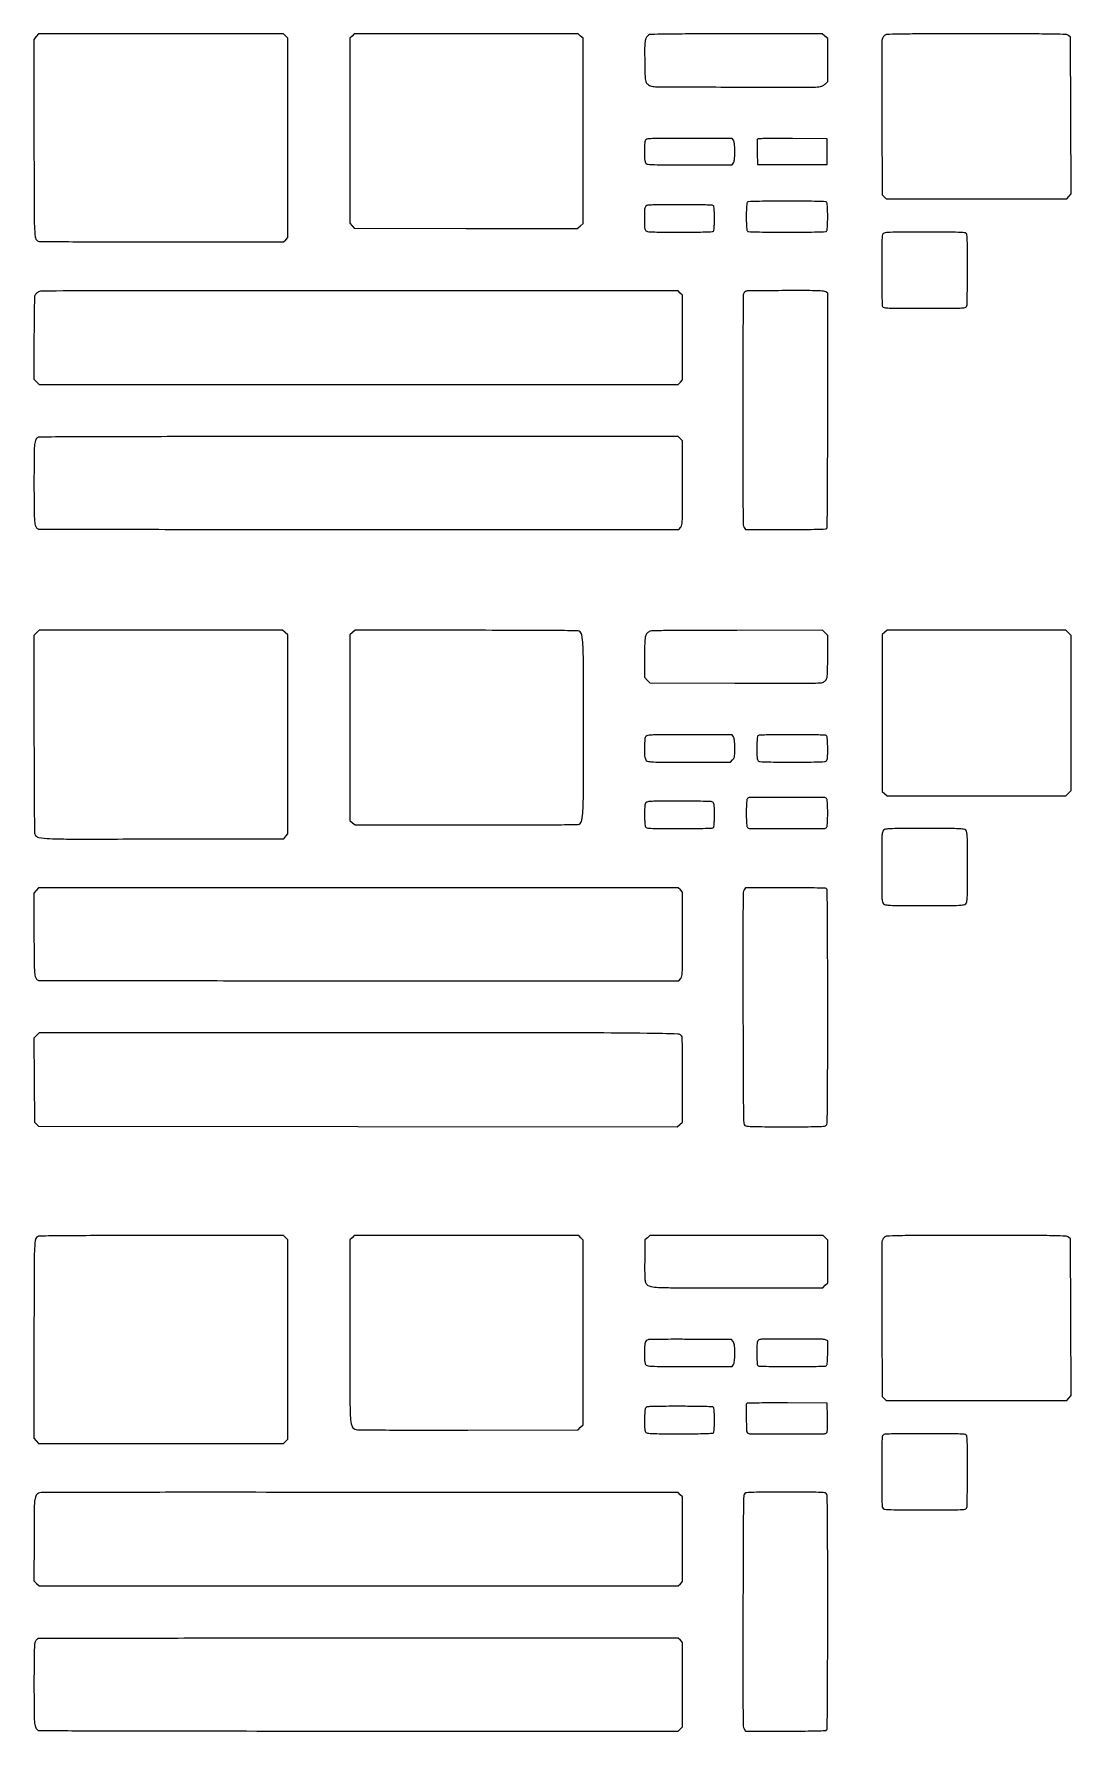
# Model space of a CAD drawing. Extents: x 177 to 1349, y 535 to 2453.
import ezdxf

# ---------------------------------------------------------------- set-up
doc = ezdxf.new("R2010")
doc.units = 0

msp = doc.modelspace()

# ---------------------------------------------------------------- linework, layer by layer
for points in [[(179.588894, 2449.923275), (177, 2446.846549), (177, 2335.857533, 0.000407), (177.062339, 2259.34449, 0.007982), (177.477163, 2235.768009, 0.021368), (178.399792, 2223.697211, 0.201929), (180.913343, 2219.281803, 0.162397), (182.91207, 2218.590934, 0.00047), (211.139611, 2218.312148, 0.001802), (250.90493, 2218.100158, 0.000374), (320.795455, 2218.031803), (459.090909, 2218), (461.545455, 2220.454545), (464, 2222.909091), (464, 2335.5), (464, 2448.090909), (461.545455, 2450.545455), (459.090909, 2453), (320.634348, 2453), (182.177787, 2453)], [(871.360323, 2451.539827, 0.126364), (868.929209, 2448.702165, 0.079674), (867.641286, 2444.508697, 0.033742), (867.122444, 2437.265469, 0.004385), (867.195623, 2421.764347, 0.004311), (867.564194, 2405.100003, 0.060084), (868.465118, 2399.169421, 0.170018), (870.618786, 2396.072171, 0.089093), (874.899909, 2394.011189, 0.067181), (880.725065, 2393.20937, 0.000147), (969.840412, 2393.001552, 0.000197), (1058.078999, 2392.856521, 0.049702), (1065.860795, 2393.622159, 0.049552), (1067.23447, 2394.041701, 0.028308), (1068.796342, 2394.800107, 0.028029), (1070.296026, 2395.750148, 0.041191), (1071.485795, 2396.758523), (1074, 2399.272727), (1074, 2423.54747), (1074, 2447.822213), (1070.923275, 2450.411106), (1067.846549, 2453), (970.645781, 2453, 0.000432), (916.132036, 2452.952933, 0.003245), (890.32399, 2452.740883, 0.002348), (874.05397, 2452.425171, 0.147791)], [(1138.025436, 2451.025436, 0.036443), (1137.228602, 2450.103132, 0.025664), (1136.467564, 2448.962491, 0.026019), (1135.849372, 2447.789504, 0.048372), (1135.494832, 2446.775436, 0.059053), (1135.27073, 2444.943105, 0.000159), (1135.184556, 2419.693684, 0.000975), (1135.151909, 2391.187279, 0.000608), (1135.219396, 2357.77753), (1135.5, 2271.05506), (1137.777778, 2268.77753), (1140.055556, 2266.5), (1242.114361, 2266.5), (1344.173167, 2266.5), (1346.602492, 2269.324258), (1349.031816, 2272.148516), (1348.765908, 2360.662808), (1348.5, 2449.1771), (1346.139216, 2451.08855, 0.160164), (1342.852129, 2452.337009, 0.006754), (1330.21521, 2452.739517, 0.004296), (1307.344607, 2452.962332, 0.000288), (1241.889216, 2453, 0.000272), (1175.374414, 2452.963754, 0.00448), (1153.140528, 2452.74031, 0.007214), (1140.981496, 2452.333605, 0.186502)], [(868.571429, 2333.428571, 0.126725), (867.777661, 2332.083997, 0.041016), (867.316735, 2329.800808, 0.023884), (867.066376, 2326.201993, 0.005424), (867, 2320.083559, 0.004729), (867.062384, 2313.487263, 0.029117), (867.323973, 2310.102551, 0.060494), (867.86156, 2308.050275, 0.115054), (868.828741, 2306.654988, 0.165103), (871.110696, 2305.667763, 0.011899), (878.079855, 2305.268291, 0.007552), (890.206772, 2305.045656, 0.000813), (918.272037, 2305), (965.886592, 2305), (967.443296, 2307.222506, 0.088229), (968.193891, 2308.837734, 0.034457), (968.660488, 2311.262301, 0.023043), (968.923799, 2314.759224, 0.00727), (969, 2320, 0.00727), (968.923799, 2325.240776, 0.023043), (968.660488, 2328.737699, 0.034457), (968.193891, 2331.162266, 0.088229), (967.443296, 2332.777494), (965.886592, 2335), (918.014725, 2335, 0.000852), (890.470376, 2334.953086, 0.007091), (877.992423, 2334.733587, 0.009356), (870.61926, 2334.361055, 0.18099)], [(994.442664, 2333.71118, 0.08519), (994.250812, 2332.74712, 0.002839), (994.169443, 2328.833717, 0.005318), (994.148703, 2324.197979, 0.003671), (994.219585, 2318.949549), (994.5, 2305.5), (1034, 2305.5), (1073.5, 2305.5), (1073.5, 2320), (1073.5, 2334.5), (1034.223079, 2334.761632, 0.001238), (1013.591472, 2334.847969, 0.007027), (1002.606626, 2334.712344, 0.005211), (995.46384, 2334.449212, 0.297635)], [(983.2, 2262.8, 0.165955), (982.632803, 2261.644998, 0.013522), (982.289735, 2258.243902, 0.013586), (982.066269, 2253.422547, 0.004786), (982, 2246.5, 0.004786), (982.066269, 2239.577453, 0.013586), (982.289735, 2234.756098, 0.013522), (982.632803, 2231.355002, 0.165955), (983.2, 2230.2, 0.188762), (984.657713, 2229.562504, 0.003088), (993.719572, 2229.263761, 0.005378), (1006.673285, 2229.056177, 0.001317), (1028, 2229, 0.001317), (1049.326715, 2229.056177, 0.005378), (1062.280428, 2229.263761, 0.003088), (1071.342287, 2229.562504, 0.188762), (1072.8, 2230.2, 0.165955), (1073.367197, 2231.355002, 0.013522), (1073.710265, 2234.756098, 0.013586), (1073.933731, 2239.577453, 0.004786), (1074, 2246.5, 0.004786), (1073.933731, 2253.422547, 0.013586), (1073.710265, 2258.243902, 0.013522), (1073.367197, 2261.644998, 0.165955), (1072.8, 2262.8, 0.188762), (1071.342287, 2263.437496, 0.003088), (1062.280428, 2263.736239, 0.005378), (1049.326715, 2263.943823, 0.001317), (1028, 2264, 0.001317), (1006.673285, 2263.943823, 0.005378), (993.719572, 2263.736239, 0.003088), (984.657713, 2263.437496, 0.188762)], [(868.571429, 2258.428571, 0.186244), (867.107936, 2255.125968, 0.012215), (866.848294, 2244.5, 0.012215), (867.107936, 2233.874032, 0.186244), (868.571429, 2230.571429, 0.174052), (870.494977, 2229.664102, 0.013774), (876.214647, 2229.271392, 0.009086), (885.961443, 2229.048777, 0.001166), (906.871429, 2229, 0.001602), (924.718423, 2229.057185, 0.006305), (935.71455, 2229.266336, 0.004087), (943.380222, 2229.571601, 0.186473), (944.8, 2230.2, 0.161284), (945.355173, 2231.304989, 0.015514), (945.704198, 2234.333365, 0.015139), (945.931424, 2238.580885, 0.005793), (946, 2244.5, 0.005793), (945.931424, 2250.419115, 0.015139), (945.704198, 2254.666635, 0.015514), (945.355173, 2257.695011, 0.161284), (944.8, 2258.8, 0.186473), (943.380222, 2259.428399, 0.004087), (935.71455, 2259.733664, 0.006305), (924.718423, 2259.942815, 0.001602), (906.871429, 2260, 0.001166), (885.961443, 2259.951223, 0.009086), (876.214647, 2259.728608, 0.013774), (870.494977, 2259.335898, 0.174052)], [(1136.654988, 2227.171259, 0.159599), (1135.687671, 2224.999548, 0.015559), (1135.272197, 2219.189962, 0.009044), (1135.047098, 2209.04858, 0.001026), (1135, 2186.105518, 0.001868), (1135.063247, 2169.172598, 0.004417), (1135.26892, 2156.559019, 0.002089), (1135.557678, 2146.711744, 0.114979), (1136.035184, 2144.934259, 0.242869), (1137.786312, 2143.728811, 0.021415), (1143.31277, 2143.265989, 0.00953), (1153.795961, 2143.038782, 0.000653), (1183.5, 2143, 0.000653), (1213.204039, 2143.038782, 0.00953), (1223.68723, 2143.265989, 0.021415), (1229.213688, 2143.728811, 0.242869), (1230.964816, 2144.934259, 0.115039), (1231.442625, 2146.713717, 0.002068), (1231.731203, 2156.621391, 0.004392), (1231.936799, 2169.313071, 0.001853), (1232, 2186.36283, 0.001069), (1231.951786, 2208.918946, 0.008493), (1231.730106, 2219.343851, 0.012439), (1231.342905, 2225.469654, 0.176138), (1230.428571, 2227.428571, 0.179681), (1228.40575, 2228.355865, 0.010183), (1221.421882, 2228.732645, 0.007474), (1209.580552, 2228.952735, 0.000909), (1183.583559, 2229, 0.000751), (1155.557029, 2228.957881, 0.008986), (1144.731741, 2228.730763, 0.01832), (1138.824316, 2228.283396, 0.182747)], [(182.242386, 2161.508144, 0.04823), (180.91457, 2160.770751, 0.038841), (179.645448, 2159.742435, 0.040132), (178.60917, 2158.589049, 0.072231), (177.992386, 2157.479973, 0.084427), (177.554814, 2155.262965, 0.001501), (177.269574, 2143.080069, 0.003412), (177.064699, 2127.998689, 0.00169), (177, 2108.857977), (177, 2062.846154), (179.923077, 2059.923077), (182.846154, 2057), (543.968531, 2057), (905.090909, 2057), (907.545455, 2059.454545), (910, 2061.909091), (910, 2109.780231), (910, 2157.651372), (907.419454, 2160.075686), (904.838907, 2162.5), (545.169454, 2162.713072, 0.000114), (343.926914, 2162.786445, 0.000864), (249.030253, 2162.635406, 0.000246), (186.465512, 2162.396922, 0.101913)], [(981.693213, 2162.299738, 0.09382), (980.932536, 2161.940995, 0.048174), (980.140102, 2161.240284, 0.045544), (979.437835, 2160.334401, 0.051322), (978.943213, 2159.35064, 0.089085), (978.51882, 2157.090609, 0.000196), (978.256599, 2122.256713, 0.001213), (978.061208, 2080.766101, 0.000571), (978, 2027.157407, 0.00029), (978.043969, 1951.434876, 0.002659), (978.257284, 1918.515869, 0.001899), (978.573563, 1898.237593, 0.148993), (979.556704, 1895.222506), (981.113408, 1893), (1026.356704, 1893, 0.001263), (1048.515816, 1893.055981, 0.005195), (1061.937575, 1893.263262, 0.002902), (1071.334699, 1893.560659, 0.189199), (1072.8, 1894.2, 0.196145), (1073.476422, 1895.808734, 0.000415), (1073.745463, 1923.19615, 0.001851), (1073.947436, 1961.380055, 0.000397), (1074, 2027.643296), (1074, 2159.886592), (1071.777494, 2161.443296, 0.134102), (1069.290081, 2162.335519, 0.01149), (1062.471238, 2162.709618, 0.007624), (1050.948788, 2162.90067, 0.001007), (1026.527494, 2162.883999, 0.001007), (1009.904328, 2162.805718, 0.001577), (995.608583, 2162.664522, 0.0004), (983.116153, 2162.491721, 0.05981)], [(180.913343, 1996.718197, 0.157695), (178.61953, 1993.38826, 0.053577), (177.534773, 1987.537841, 0.017782), (177.079634, 1976.367215, 0.001291), (177, 1945.516082, 0.001519), (177.096332, 1913.812961, 0.020322), (177.640055, 1902.182442, 0.063192), (178.90994, 1896.327138, 0.219581), (181.544802, 1893.621181, 0.091419), (182.918427, 1893.365435, 0.000008), (288.83334, 1893.182472, 0.000267), (405.840514, 1893.044663, 0.000161), (544.509207, 1893), (905.85484, 1893), (907.92742, 1895.634859, 0.130338), (909.188352, 1898.557555, 0.026681), (909.725177, 1904.20695, 0.009705), (909.960404, 1914.906178, 0.000643), (910, 1945.680313), (910, 1993.090909), (907.545455, 1995.545455), (905.090909, 1998), (543.795455, 1997.968197, 0.000139), (359.667432, 1997.900964, 0.000701), (256.908055, 1997.69098, 0.000074), (182.983031, 1997.425407, 0.164213)], [(179.923077, 1776.076923), (177, 1773.153846), (177, 1662.142023, 0.000662), (177.061287, 1615.843138, 0.001446), (177.257824, 1580.35839, 0.000284), (177.522768, 1550.915175, 0.08867), (177.957039, 1548.612996, 0.261759), (182.359456, 1544.93904, 0.036552), (194.599847, 1543.582879, 0.009475), (220.346214, 1543.111052, 0.000319), (322.05738, 1543.239469), (459.173352, 1543.5), (461.586676, 1546.305764), (464, 1549.111527), (464, 1661.46687), (464, 1773.822213), (460.923275, 1776.411106), (457.846549, 1779), (320.346352, 1779), (182.846154, 1779)], [(537.076725, 1776.411106), (534, 1773.822213), (534, 1669), (534, 1564.177787), (537.076725, 1561.588894), (540.153451, 1559), (665.642467, 1559, 0.000491), (723.678676, 1559.056949, 0.001628), (761.857848, 1559.256175, 0.000366), (790.977945, 1559.52423, 0.12095), (793.1504, 1560.080491, 0.228501), (796.214953, 1564.28262, 0.034095), (797.424894, 1574.976922, 0.01062), (797.926914, 1596.559234, 0.000504), (798, 1669, 0.000504), (797.926914, 1741.440766, 0.01062), (797.424894, 1763.023078, 0.034095), (796.214953, 1773.71738, 0.228501), (793.1504, 1777.919509, 0.12095), (790.977945, 1778.47577, 0.000366), (761.857848, 1778.743825, 0.001628), (723.678676, 1778.943051, 0.000491), (665.642467, 1779), (540.153451, 1779)], [(872.110071, 1777.604493, 0.119909), (869.314282, 1775.027053, 0.103657), (867.827691, 1771.313289, 0.039184), (867.187007, 1764.649833, 0.003992), (867.035435, 1748.765777), (867, 1726.031553), (869.917786, 1722.765777), (872.835573, 1719.5), (969.167786, 1719.233786, 0.0006), (1015.751855, 1719.160928, 0.00233), (1044.601721, 1719.284869, 0.001036), (1065.33027, 1719.513467, 0.095066), (1068.289827, 1720.121603, 0.1141), (1071.54356, 1722.441734, 0.133504), (1073.218014, 1725.832497, 0.044842), (1073.880198, 1732.199141, 0.003503), (1074, 1749.299429), (1074, 1773.153846), (1071.076923, 1776.076923), (1068.153846, 1779), (971.326923, 1778.964565, 0.000499), (920.228592, 1778.894821, 0.002836), (893.025704, 1778.676227, 0.001665), (874.943781, 1778.368148, 0.122036)], [(868.654988, 1659.171259, 0.109408), (867.812489, 1657.691633, 0.04445), (867.324622, 1655.411932, 0.02504), (867.067393, 1651.841199, 0.005461), (867, 1645.671259, 0.004679), (867.062974, 1638.941908, 0.031647), (867.335681, 1635.623227, 0.067245), (867.923865, 1633.574275, 0.093159), (869, 1632, 0.163138), (871.460703, 1630.774799, 0.024347), (877.046697, 1630.271484, 0.009632), (887.625422, 1630.039641, 0.000662), (917.545455, 1630), (964.090909, 1630), (966.545455, 1632.454545, 0.063878), (967.926994, 1634.242689, 0.087077), (968.636605, 1636.148033, 0.040917), (968.936291, 1639.104738, 0.004806), (969, 1645.732039, 0.006982), (968.924665, 1651.126445, 0.022714), (968.662704, 1654.691501, 0.034277), (968.197013, 1657.148764, 0.089032), (967.443296, 1658.777494), (965.886592, 1661), (918.098284, 1661, 0.000705), (888.457945, 1660.95823, 0.008538), (877.076435, 1660.731775, 0.016987), (870.856564, 1660.289787, 0.184636)], [(995.2, 1659.8, 0.161707), (994.64374, 1658.690566, 0.015339), (994.295232, 1655.631729, 0.014999), (994.068361, 1651.336879, 0.005695), (994, 1645.335184, 0.003314), (994.052386, 1637.432229, 0.030307), (994.305965, 1634.004874, 0.079998), (994.871065, 1632.139165, 0.157698), (995.934259, 1631.035184, 0.114186), (997.686135, 1630.561617, 0.002359), (1006.805988, 1630.270546, 0.00474), (1018.476871, 1630.063859, 0.002057), (1034, 1630, 0.002057), (1049.523129, 1630.063859, 0.00474), (1061.194012, 1630.270546, 0.002359), (1070.313865, 1630.561617, 0.114186), (1072.065741, 1631.035184, 0.157698), (1073.128935, 1632.139165, 0.079998), (1073.694035, 1634.004874, 0.030307), (1073.947614, 1637.432229, 0.003314), (1074, 1645.335184, 0.005695), (1073.931639, 1651.336879, 0.014999), (1073.704768, 1655.631729, 0.015339), (1073.35626, 1658.690566, 0.161707), (1072.8, 1659.8, 0.186813), (1071.374764, 1660.429696, 0.003936), (1063.532624, 1660.734043, 0.00617), (1052.288189, 1660.942963, 0.001559), (1034, 1661, 0.001559), (1015.711811, 1660.942963, 0.00617), (1004.467376, 1660.734043, 0.003936), (996.625236, 1660.429696, 0.186813)], [(868.654988, 1584.171259, 0.10965), (867.811859, 1582.688875, 0.044357), (867.324204, 1580.401539, 0.024941), (867.067228, 1576.814865, 0.005413), (867, 1570.605518, 0.008149), (867.075566, 1565.969163, 0.010746), (867.304085, 1561.748073, 0.008368), (867.627942, 1558.249727, 0.09588), (868.035184, 1556.934259, 0.23199), (869.67145, 1555.757483, 0.029286), (874.126127, 1555.269921, 0.01177), (882.663032, 1555.04004, 0.000846), (906.335184, 1555, 0.001576), (924.453669, 1555.057093, 0.006221), (935.602598, 1555.266101, 0.003993), (943.376838, 1555.570797, 0.186684), (944.8, 1556.2, 0.161707), (945.35626, 1557.309434, 0.015339), (945.704768, 1560.368271, 0.014999), (945.931639, 1564.663121, 0.005695), (946, 1570.664816, 0.003314), (945.947614, 1578.567771, 0.030307), (945.694035, 1581.995126, 0.079998), (945.128935, 1583.860835, 0.157698), (944.065741, 1584.964816, 0.114124), (942.315822, 1585.438082, 0.00238), (933.247554, 1585.729328, 0.004765), (921.643682, 1585.936093, 0.002072), (906.220729, 1586, 0.000996), (884.200772, 1585.956135, 0.011165), (875.447246, 1585.725747, 0.024783), (870.681926, 1585.256294, 0.173582)], [(983.2, 1588.8, 0.165955), (982.632803, 1587.644998, 0.013522), (982.289735, 1584.243902, 0.013586), (982.066269, 1579.422547, 0.004786), (982, 1572.5, 0.004786), (982.066269, 1565.577453, 0.013586), (982.289735, 1560.756098, 0.013522), (982.632803, 1557.355002, 0.165955), (983.2, 1556.2, 0.198266), (986.189614, 1554.957304, 0.000622), (1028, 1554.905317, 0.000622), (1069.810386, 1554.957304, 0.198266), (1072.8, 1556.2, 0.165955), (1073.367197, 1557.355002, 0.013522), (1073.710265, 1560.756098, 0.013586), (1073.933731, 1565.577453, 0.004786), (1074, 1572.5, 0.004786), (1073.933731, 1579.422547, 0.013586), (1073.710265, 1584.243902, 0.013522), (1073.367197, 1587.644998, 0.165955), (1072.8, 1588.8, 0.198266), (1069.810386, 1590.042696, 0.000622), (1028, 1590.094683, 0.000622), (986.189614, 1590.042696, 0.198266)], [(1137, 1553, 0.15597), (1135.79516, 1550.662658, 0.029595), (1135.275316, 1545.837816, 0.011228), (1135.040921, 1536.719503, 0.000811), (1135, 1511.5, 0.000811), (1135.040921, 1486.280497, 0.011228), (1135.275316, 1477.162184, 0.029595), (1135.79516, 1472.337342, 0.15597), (1137, 1470, 0.161253), (1139.426934, 1468.780466, 0.025733), (1144.790028, 1468.272472, 0.010047), (1154.944832, 1468.039969, 0.0007), (1183.5, 1468, 0.0007), (1212.055168, 1468.039969, 0.010047), (1222.209972, 1468.272472, 0.025733), (1227.573066, 1468.780466, 0.161253), (1230, 1470, 0.15597), (1231.20484, 1472.337342, 0.029595), (1231.724684, 1477.162184, 0.011228), (1231.959079, 1486.280497, 0.000811), (1232, 1511.5, 0.000811), (1231.959079, 1536.719503, 0.011228), (1231.724684, 1545.837816, 0.029595), (1231.20484, 1550.662658, 0.15597), (1230, 1553, 0.161253), (1227.573066, 1554.219534, 0.025733), (1222.209972, 1554.727528, 0.010047), (1212.055168, 1554.960031, 0.0007), (1183.5, 1555, 0.0007), (1154.944832, 1554.960031, 0.010047), (1144.790028, 1554.727528, 0.025733), (1139.426934, 1554.219534, 0.161253)], [(179.588894, 1484.923275), (177, 1481.846549), (177, 1435.873615, 0.001501), (177.095934, 1403.912992, 0.020192), (177.638728, 1392.218552, 0.06289), (178.907471, 1386.334548, 0.220052), (181.544802, 1383.621181, 0.091419), (182.918427, 1383.365435, 0.000008), (288.83334, 1383.182472, 0.000267), (405.840514, 1383.044663, 0.000161), (544.509207, 1383), (905.85484, 1383), (907.92742, 1385.634859, 0.130338), (909.188352, 1388.557555, 0.026681), (909.725177, 1394.20695, 0.009705), (909.960404, 1404.906178, 0.000643), (910, 1435.680313), (910, 1483.090909), (907.545455, 1485.545455), (905.090909, 1488), (543.634348, 1488), (182.177787, 1488)], [(979.512027, 1485.658699, 0.141735), (978.551182, 1482.535361, 0.00183), (978.277632, 1461.798443, 0.002589), (978.131723, 1428.270255, 0.000291), (978.238974, 1352.077999, 0.00021), (978.44479, 1266.650314, 0.003442), (978.722677, 1238.044647, 0.00388), (979.115267, 1221.930463, 0.230806), (980.44113, 1219.4193, 0.143818), (982.66003, 1218.620221, 0.007316), (990.398409, 1218.268991, 0.006592), (1002.767666, 1218.051985, 0.00109), (1026.619701, 1218, 0.000934), (1051.999699, 1218.047417, 0.007639), (1063.587129, 1218.267761, 0.010542), (1070.416321, 1218.646308, 0.179115), (1072.428571, 1219.571429, 0.19418), (1073.437183, 1221.945024, 0.00162), (1073.744058, 1242.423279, 0.002659), (1073.956929, 1275.551854, 0.000277), (1074, 1353.371429, 0.000397), (1073.947436, 1419.627203, 0.001852), (1073.745462, 1457.806919, 0.000416), (1073.476419, 1485.191275, 0.196145), (1072.8, 1486.8, 0.189208), (1071.334549, 1487.439378, 0.002899), (1061.930554, 1487.736748, 0.005191), (1048.499211, 1487.944023, 0.001262), (1026.323053, 1488), (981.046106, 1488)], [(179.894738, 1321.048584), (176.943322, 1318.097168), (177.221661, 1270.575663), (177.5, 1223.054158), (179.777761, 1220.777079), (182.055523, 1218.5), (542.946175, 1218.24591), (903.836828, 1217.99182), (906.918414, 1220.584804), (910, 1223.177787), (910, 1270.507106, 0.001227), (909.955178, 1288.766688, 0.001945), (909.817528, 1304.408952, 0.000423), (909.631592, 1318.143656, 0.088234), (909.378819, 1319.455198, 0.302052), (904.703852, 1322.776572, 0.004658), (870.049702, 1323.529324, 0.003002), (804.559968, 1323.948388, 0.000099), (542.972737, 1324), (182.846154, 1324)], [(180.913343, 1093.718197, 0.201929), (178.399792, 1089.302789, 0.021368), (177.477163, 1077.231991, 0.007982), (177.062339, 1053.65551, 0.000407), (177, 977.142467), (177, 866.153451), (179.588894, 863.076725), (182.177787, 860), (320.634348, 860), (459.090909, 860), (461.545455, 862.454545), (464, 864.909091), (464, 977.5), (464, 1090.090909), (461.545455, 1092.545455), (459.090909, 1095), (320.795455, 1094.968197, 0.000374), (250.90493, 1094.899842, 0.001802), (211.139611, 1094.687852, 0.00047), (182.91207, 1094.409066, 0.162397)], [(536.454545, 1092.545455), (534, 1090.090909), (534, 985.767961, 0.000411), (534.063579, 908.450028, 0.012597), (534.581313, 889.163769, 0.057136), (536.089581, 880.17137, 0.228556), (539.710173, 876.123375, 0.095825), (542.738018, 875.507662, 0.000646), (569.597152, 875.285936, 0.001815), (606.701757, 875.162329, 0.000455), (667.2274, 875.235557), (791.954799, 875.5), (794.7274, 878.272727), (797.5, 881.045455), (797.5, 985.442163), (797.5, 1089.838872), (795.075686, 1092.419436), (792.651372, 1095), (665.780231, 1095), (538.909091, 1095)], [(870.305764, 1092.588334), (867.5, 1090.176668), (867.195623, 1067.426717, 0.003138), (867.120159, 1056.80192, 0.008864), (867.24558, 1049.381665, 0.00976), (867.530369, 1044.127253, 0.079928), (868.083441, 1041.798556, 0.220919), (872.05543, 1038.148075, 0.063116), (880.49771, 1036.59153, 0.013618), (898.633148, 1036.064935, 0.000448), (971.035415, 1036), (1068.625818, 1036), (1071.312909, 1038.804719), (1074, 1041.609438), (1074, 1065.668355), (1074, 1089.727273), (1071.363636, 1092.363636), (1068.727273, 1095), (970.9194, 1095), (873.111527, 1095)], [(1138.025436, 1093.025436, 0.036443), (1137.228602, 1092.103132, 0.025664), (1136.467564, 1090.962491, 0.026019), (1135.849372, 1089.789504, 0.048372), (1135.494832, 1088.775436, 0.059053), (1135.27073, 1086.943105, 0.000159), (1135.184556, 1061.693684, 0.000975), (1135.151909, 1033.187279, 0.000608), (1135.219396, 999.77753), (1135.5, 913.05506), (1137.777778, 910.77753), (1140.055556, 908.5), (1242.114361, 908.5), (1344.173167, 908.5), (1346.602492, 911.324258), (1349.031816, 914.148516), (1348.765908, 1002.662808), (1348.5, 1091.1771), (1346.139216, 1093.08855, 0.160164), (1342.852129, 1094.337009, 0.006754), (1330.21521, 1094.739517, 0.004296), (1307.344607, 1094.962332, 0.000288), (1241.889216, 1095, 0.000272), (1175.374414, 1094.963754, 0.00448), (1153.140528, 1094.74031, 0.007214), (1140.981496, 1094.333605, 0.186502)], [(871, 977.320923, 0.128183), (868.942031, 975.891733, 0.113993), (867.732262, 973.578226, 0.054301), (867.144155, 969.587342, 0.009454), (867, 961.963858, 0.004806), (867.062679, 955.443172, 0.02934), (867.324733, 952.085499, 0.060715), (867.86267, 950.045575, 0.114526), (868.828741, 948.654988, 0.165103), (871.110696, 947.667763, 0.011899), (878.079855, 947.268291, 0.007552), (890.206772, 947.045656, 0.000813), (918.272037, 947), (965.886592, 947), (967.443296, 949.222506, 0.088565), (968.195208, 950.843395, 0.034384), (968.661425, 953.281582, 0.022905), (968.924165, 956.806922, 0.007147), (969, 962.111722, 0.006063), (968.928818, 967.981212, 0.03036), (968.649879, 971.256714, 0.055465), (968.08285, 973.418916, 0.078465), (967.088951, 975.139216), (965.177903, 977.5), (918.838951, 977.685956, 0.001124), (900.967311, 977.717492, 0.001787), (885.671442, 977.655435, 0.000368), (872.215807, 977.54287, 0.085942)], [(996.25, 976.968838, 0.146136), (994.9676, 975.947823, 0.114902), (994.306631, 974.289963, 0.035085), (994.045893, 971.055345, 0.002574), (994, 962.139213, 0.003559), (994.054575, 954.472259, 0.02355), (994.289295, 950.649769, 0.049126), (994.739176, 948.50321, 0.228776), (995.581787, 947.606989, 0.087277), (996.846682, 947.360714, 0.000634), (1007.631775, 947.178303, 0.002386), (1020.001668, 947.043838, 0.001524), (1034.381787, 947, 0.001578), (1052.476677, 947.057101, 0.006229), (1063.612327, 947.266121, 0.004001), (1071.377129, 947.570866, 0.186666), (1072.8, 948.2, 0.161859), (1073.35665, 949.311035, 0.015276), (1073.704971, 952.380961, 0.014949), (1073.931716, 956.693021, 0.00566), (1074, 962.724751), (1074, 976.049502), (1071.4349, 977.024751, 0.090308), (1066.77908, 977.887336, 0.000952), (1033.780871, 977.925637, 0.000913), (1000.704061, 977.840652, 0.09473)], [(868.035184, 900.065741, 0.096462), (867.627717, 898.744148, 0.008139), (867.304085, 895.176342, 0.01057), (867.075548, 890.872123, 0.007977), (867, 886.13717, 0.005273), (867.065892, 879.889471, 0.023562), (867.315507, 876.235536, 0.040638), (867.775667, 873.924633, 0.127589), (868.571429, 872.571429, 0.174052), (870.494977, 871.664102, 0.013774), (876.214647, 871.271392, 0.009086), (885.961443, 871.048777, 0.001166), (906.871429, 871, 0.001602), (924.718423, 871.057185, 0.006305), (935.71455, 871.266336, 0.004087), (943.380222, 871.571601, 0.186473), (944.8, 872.2, 0.161284), (945.355173, 873.304989, 0.015514), (945.704198, 876.333365, 0.015139), (945.931424, 880.580885, 0.005793), (946, 886.5, 0.005793), (945.931424, 892.419115, 0.015139), (945.704198, 896.666635, 0.015514), (945.355173, 899.695011, 0.161284), (944.8, 900.8, 0.186684), (943.376838, 901.429203, 0.003993), (935.602598, 901.733899, 0.006221), (924.453669, 901.942907, 0.001576), (906.335184, 902, 0.000846), (882.663032, 901.95996, 0.01177), (874.126127, 901.730079, 0.029286), (869.67145, 901.242517, 0.23199)], [(982.676736, 905.343402, 0.200364), (981.824321, 903.26913, 0.002551), (981.979075, 888.786846, 0.002626), (982.283206, 874.333566, 0.192088), (983.2, 872.2, 0.198674), (986.453498, 870.850609, 0.000741), (1028.169893, 870.87421, 0.000685), (1070.011612, 871.017251, 0.221857), (1072.903538, 872.383771, 0.1496), (1073.432559, 873.65008, 0.01205), (1073.705065, 877.294606, 0.012441), (1073.836093, 882.401412, 0.004541), (1073.775983, 889.633771), (1073.5, 905.5), (1028.426736, 905.760069, 0.001414), (1011.097111, 905.811057, 0.002305), (996.394951, 905.744951, 0.000301), (983.33035, 905.618095, 0.196234)], [(1136.571429, 869.428571, 0.17639), (1135.656217, 867.465263, 0.012277), (1135.269713, 861.285947, 0.008421), (1135.048146, 850.772097, 0.001057), (1135, 828, 0.001057), (1135.048146, 805.227903, 0.008421), (1135.269713, 794.714053, 0.012277), (1135.656217, 788.534737, 0.17639), (1136.571429, 786.571429, 0.180007), (1138.600406, 785.642864, 0.009976), (1145.676957, 785.26712, 0.007379), (1157.670159, 785.047178, 0.000895), (1184.036245, 785, 0.000662), (1213.387309, 785.038841, 0.009637), (1223.756638, 785.266176, 0.021788), (1229.219562, 785.730337, 0.242352), (1230.964816, 786.934259, 0.115039), (1231.442625, 788.713717, 0.002068), (1231.731203, 798.621391, 0.004392), (1231.936799, 811.313071, 0.001853), (1232, 828.36283, 0.001069), (1231.951786, 850.918946, 0.008493), (1231.730106, 861.343851, 0.012439), (1231.342905, 867.469654, 0.176138), (1230.428571, 869.428571, 0.179725), (1228.404912, 870.356038, 0.010155), (1221.408557, 870.732677, 0.007461), (1209.546752, 870.952747, 0.000907), (1183.5, 871, 0.000907), (1157.453248, 870.952747, 0.007461), (1145.591443, 870.732677, 0.010155), (1138.595088, 870.356038, 0.179725)], [(182.019708, 803.717821, 0.175263), (179.090243, 800.60243, 0.07833), (177.671009, 795.0744, 0.022296), (177.11523, 784.051934, 0.001369), (177.014742, 751.173077), (177, 704.846154), (179.923077, 701.923077), (182.846154, 699), (543.968531, 699), (905.090909, 699), (907.545455, 701.454545), (910, 703.909091), (910, 751.780231), (910, 799.651372), (907.419454, 802.075686), (904.838907, 804.5), (544.669454, 804.737529, 0.000134), (357.287518, 804.811073, 0.000734), (256.223918, 804.675327, 0.000118), (185.0972, 804.458596, 0.116995)], [(980.44113, 803.5807, 0.230806), (979.115267, 801.069537, 0.00388), (978.722677, 784.955353, 0.003442), (978.44479, 756.349686, 0.00021), (978.238974, 670.922001, 0.000291), (978.131723, 594.729745, 0.002589), (978.277632, 561.201557, 0.00183), (978.551182, 540.464639, 0.141735), (979.512027, 537.341301), (981.046106, 535), (1026.323053, 535, 0.001262), (1048.499211, 535.055977, 0.005191), (1061.930554, 535.263252, 0.002899), (1071.334549, 535.560622, 0.189208), (1072.8, 536.2, 0.196145), (1073.476419, 537.808725, 0.000416), (1073.745462, 565.193081, 0.001852), (1073.947436, 603.372797, 0.000397), (1074, 669.628571, 0.000277), (1073.956929, 747.448146, 0.002659), (1073.744058, 780.576721, 0.00162), (1073.437183, 801.054976, 0.19418), (1072.428571, 803.428571, 0.179115), (1070.416321, 804.353692, 0.010542), (1063.587129, 804.732239, 0.007639), (1051.999699, 804.952583, 0.000934), (1026.619701, 805, 0.00109), (1002.767666, 804.948015, 0.006592), (990.398409, 804.731009, 0.007316), (982.66003, 804.379779, 0.143818)], [(181.22896, 639.330706, 0.098826), (180.641536, 638.94623, 0.02751), (179.896844, 638.129407, 0.026628), (179.138585, 637.091597, 0.02513), (178.47896, 635.959313, 0.10301), (177.653743, 633.000082, 0.009039), (177.27378, 625.184583, 0.006574), (177.052423, 612.428653, 0.001051), (177, 587.483918, 0.001291), (177.079634, 556.632785, 0.017782), (177.534773, 545.462159, 0.053577), (178.61953, 539.61174, 0.157695), (180.913343, 536.281803, 0.164213), (182.983031, 535.574593, 0.000074), (256.908055, 535.30902, 0.000701), (359.667432, 535.099036, 0.000139), (543.795455, 535.031803), (905.090909, 535), (907.545455, 537.454545), (910, 539.909091), (910, 587.5), (910, 635.090909), (907.545455, 637.545455), (905.090909, 640), (543.795455, 639.921053, 0.000133), (405.169733, 639.854016, 0.00022), (288.257172, 639.715073, 0.000005), (182.312603, 639.54146, 0.095509)]]:
    msp.add_lwpolyline(points, format="xyb", close=True)
for points in [[(536.454545, 2450.545455), (534, 2448.090909), (534, 2343.601218), (534, 2239.111527), (536.413308, 2236.305764), (538.826617, 2233.5), (664.884777, 2233.238604), (790.942938, 2232.977208), (794.221469, 2235.906575), (797.5, 2238.835942), (797.5, 2343.504555), (797.5, 2448.173167), (794.694236, 2450.586584), (791.888473, 2453), (665.398782, 2453), (538.909091, 2453)], [(1138.305764, 1776.586584), (1135.5, 1774.173167), (1135.5, 1685.5), (1135.5, 1596.826833), (1138.305764, 1594.413416), (1141.111527, 1592), (1242.132687, 1592), (1343.153846, 1592), (1346.076923, 1594.923077), (1349, 1597.846154), (1349, 1685.5), (1349, 1773.153846), (1346.076923, 1776.076923), (1343.153846, 1779), (1242.132687, 1779), (1141.111527, 1779)]]:
    msp.add_lwpolyline(points, close=True)

doc.saveas('drawing.dxf')
